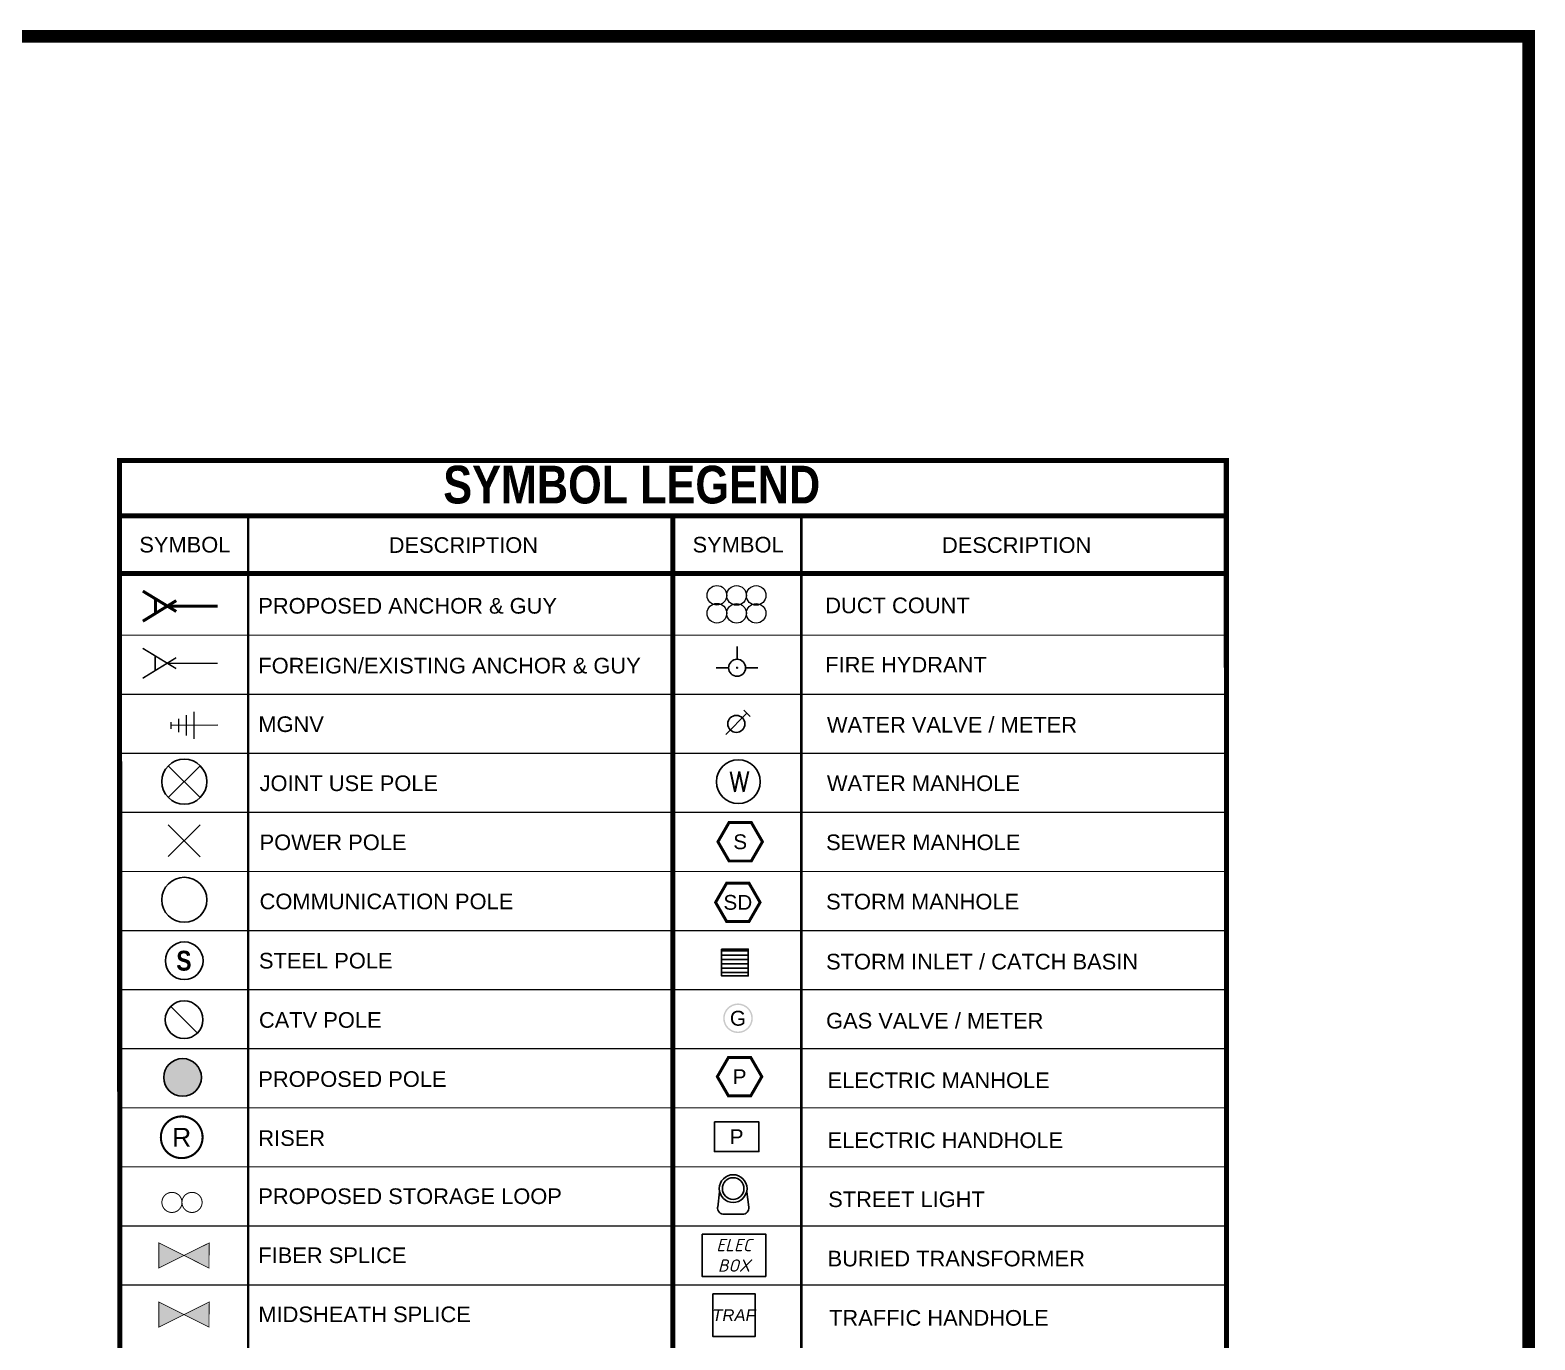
# Paper-space layout '2' of a CAD drawing. Extents: x 0.2 to 16.8, y 0.2 to 10.6.
# Drawn here: x 10.79 to 16.78, y 5.36 to 10.57 of the extents above; entities that cross this region are included whole.
import ezdxf
from ezdxf.enums import TextEntityAlignment as Align

# ---------------------------------------------------------------- set-up
doc = ezdxf.new("R2010")
doc.units = 0
doc.header["$MEASUREMENT"] = 0
doc.set_wipeout_variables(frame=1)
for name, color, linetype in [('A&G', 1, 'Continuous'), ('A&G_EXIST', 7, 'Continuous'), ('CATV_POLE', 7, 'Continuous'), ('FIBER_SPLICE', 1, 'Continuous'), ('JOINT USE POLE', 7, 'Continuous'), ('MIDSHEATH SPLICE', 6, 'Continuous'), ('NEW_POLE', 7, 'Continuous'), ('RISER', 7, 'Continuous'), ('STEEL_POLE', 7, 'Continuous'), ('T1 PAGE CALLOUTS', 7, 'Continuous')]:
    doc.layers.add(name, color=color, linetype=linetype)
for name, color, linetype, lineweight in [('Default', 7, 'Continuous', 25), ('MGNV', 7, 'Continuous', 18), ('UG Duct Count', 7, 'Continuous', 18)]:
    doc.layers.add(name, color=color, linetype=linetype, lineweight=lineweight)
doc.layers.add('NEW FIBER LOOP', color=7, linetype='Continuous', true_color=0x538135)
doc.styles.add('FTTH', font='micross.ttf')
doc.styles.add('LOOP', font='arial.ttf')
doc.styles.add('PDF Arial Italic', font='ariali.ttf')
doc.styles.add('PDF TechnicBold', font='techb___.ttf')
doc.styles.add('Simplex', font='simplex.shx')
doc.styles.get("Standard").update_dxf_attribs({"font": 'arial.ttf'})

# ---------------------------------------------------------------- blocks, each defined once
blk = doc.blocks.new('SLACK_LOOP_LEGEND')
at = {"color": 4}
blk.add_wipeout([(0, 0), (-0.01, 0.17), (-0.03, 0.35), (-0.07, 0.52), (-0.12, 0.68), (-0.19, 0.84), (-0.27, 1), (-0.36, 1.14), (-0.47, 1.28), (-0.58, 1.41), (-0.71, 1.52), (-0.85, 1.63), (-1, 1.72), (-1.15, 1.8), (-1.31, 1.87), (-1.48, 1.92), (-1.64, 1.96), (-1.82, 1.98), (-1.99, 1.99), (-2.16, 1.98), (-2.34, 1.96), (-2.51, 1.92), (-2.67, 1.87), (-2.83, 1.8), (-2.99, 1.72), (-3.13, 1.63), (-3.27, 1.52), (-3.4, 1.41), (-3.52, 1.28), (-3.62, 1.14), (-3.71, 1), (-3.79, 0.84), (-3.86, 0.68), (-3.91, 0.52), (-3.95, 0.35), (-3.97, 0.17), (-3.98, 0), (-3.97, -0.17), (-3.95, -0.35), (-3.91, -0.52), (-3.86, -0.68), (-3.79, -0.84), (-3.71, -1), (-3.62, -1.14), (-3.52, -1.28), (-3.4, -1.41), (-3.27, -1.52), (-3.13, -1.63), (-2.99, -1.72), (-2.83, -1.8), (-2.67, -1.87), (-2.51, -1.92), (-2.34, -1.96), (-2.16, -1.98), (-1.99, -1.99), (-1.82, -1.98), (-1.64, -1.96), (-1.48, -1.92), (-1.31, -1.87), (-1.15, -1.8), (-1, -1.72), (-0.85, -1.63), (-0.71, -1.52), (-0.58, -1.41), (-0.47, -1.28), (-0.36, -1.14), (-0.27, -1), (-0.19, -0.84), (-0.12, -0.68), (-0.07, -0.52), (-0.03, -0.35), (-0.01, -0.17)], dxfattribs=at).dxf.layer = 'NEW FIBER LOOP'
at = {"layer": 'NEW FIBER LOOP', "color": 4, "linetype": 'Continuous', "const_width": 0.199, "flags": 128}
blk.add_lwpolyline([(-3.99, 0, 1), (0.01, 0, 1)], format="xyb", close=True, dxfattribs=at)
at = {"color": 4}
blk.add_wipeout([(3.99, 0), (3.98, 0.17), (3.96, 0.35), (3.92, 0.52), (3.87, 0.68), (3.81, 0.84), (3.73, 1), (3.63, 1.14), (3.53, 1.28), (3.41, 1.41), (3.28, 1.52), (3.14, 1.63), (3, 1.72), (2.84, 1.8), (2.68, 1.87), (2.52, 1.92), (2.35, 1.96), (2.18, 1.98), (2, 1.99), (1.83, 1.98), (1.66, 1.96), (1.49, 1.92), (1.32, 1.87), (1.16, 1.8), (1.01, 1.72), (0.86, 1.63), (0.72, 1.52), (0.59, 1.41), (0.48, 1.28), (0.37, 1.14), (0.28, 1), (0.2, 0.84), (0.13, 0.68), (0.08, 0.52), (0.04, 0.35), (0.02, 0.17), (0.01, 0), (0.02, -0.17), (0.04, -0.35), (0.08, -0.52), (0.13, -0.68), (0.2, -0.84), (0.28, -1), (0.37, -1.14), (0.48, -1.28), (0.59, -1.41), (0.72, -1.52), (0.86, -1.63), (1.01, -1.72), (1.16, -1.8), (1.32, -1.87), (1.49, -1.92), (1.66, -1.96), (1.83, -1.98), (2, -1.99), (2.18, -1.98), (2.35, -1.96), (2.52, -1.92), (2.68, -1.87), (2.84, -1.8), (3, -1.72), (3.14, -1.63), (3.28, -1.52), (3.41, -1.41), (3.53, -1.28), (3.63, -1.14), (3.73, -1), (3.81, -0.84), (3.87, -0.68), (3.92, -0.52), (3.96, -0.35), (3.98, -0.17)], dxfattribs=at).dxf.layer = 'NEW FIBER LOOP'
at = {"layer": 'NEW FIBER LOOP', "color": 4, "linetype": 'Continuous', "const_width": 0.199, "flags": 128}
blk.add_lwpolyline([(0, 0, 1), (4, 0, 1)], format="xyb", close=True, dxfattribs=at)
at = {"layer": 'NEW FIBER LOOP', "color": 4, "style": 'LOOP', "flags": 5}
blk.add_attdef('SLACK', text='', height=3, dxfattribs=at).set_placement((0.5, 4.31), align=Align.MIDDLE_CENTER)
blk = doc.blocks.new('*U379')
at = {"layer": 'A&G', "color": 0, "linetype": 'ByBlock', "lineweight": -2, "const_width": 0.4}
for points in [[(5.49, -0.73), (9.92, 2)], [(0, 0), (6.65, 0)], [(5.49, 0.71), (9.92, -1.99)], [(8.26, -0.98), (8.26, 0.97)]]:
    blk.add_lwpolyline(points, dxfattribs=at)
blk = doc.blocks.new('*U380')
at = {"layer": 'A&G_EXIST', "const_width": 0.2}
for points in [[(5.5, -0.74), (9.94, 1.99)], [(0, 0), (6.67, 0)], [(5.5, 0.71), (9.94, -1.99)], [(8.28, -0.98), (8.28, 0.97)]]:
    blk.add_lwpolyline(points, dxfattribs=at)
blk = doc.blocks.new('MGNV')
at = {"layer": 'MGNV'}
for points in [[(0, 0), (3.73, 0.01)], [(1.9, -1.06), (1.9, 1.07)], [(2.5, -0.8), (2.5, 0.81)], [(3.11, -0.52), (3.11, 0.54)], [(3.73, -0.26), (3.73, 0.27)]]:
    blk.add_lwpolyline(points, dxfattribs=at)
blk = doc.blocks.new('*U25')
at = {"layer": 'JOINT USE POLE', "color": 7, "lineweight": 25}
for points in [[(-1.61, 1.6), (1.57, -1.56)], [(-1.6, -1.55), (1.58, 1.6)]]:
    blk.add_lwpolyline(points, dxfattribs=at)
blk.add_circle((-0.01, 0.03), 2.24, dxfattribs=at)
blk = doc.blocks.new('CATV_POLE')
at = {"layer": 'CATV_POLE'}
blk.add_lwpolyline([(-1.06, 1.06), (1.06, -1.06)], dxfattribs=at)
blk.add_circle((0, 0), 1.5, dxfattribs=at)
blk = doc.blocks.new('STEEL_POLE')
at = {"layer": 'T1 PAGE CALLOUTS'}
blk.add_circle((0, 0), 1.5, dxfattribs=at)
at = {"layer": 'T1 PAGE CALLOUTS', "insert": (-0.63, -0.81), "char_height": 1.58, "attachment_point": 7, "style": 'PDF TechnicBold'}
blk.add_mtext('S', dxfattribs=at)
blk = doc.blocks.new('PROP_POLE')
at = {"layer": 'NEW_POLE'}
h = blk.add_hatch(color=256, dxfattribs=at)
h.dxf.hatch_style = 1
edge = h.paths.add_edge_path()
edge.add_arc((0, 0), 1.5, 0, 360)
blk.add_circle((0, 0), 1.5, dxfattribs=at)
blk = doc.blocks.new('*U377')
at = {"layer": 'T1 PAGE CALLOUTS', "color": 7, "lineweight": 25}
for points in [[(-1.61, 1.6), (1.57, -1.56)], [(-1.6, -1.55), (1.58, 1.6)]]:
    blk.add_lwpolyline(points, dxfattribs=at)
blk = doc.blocks.new('*U378')
at = {"layer": 'T1 PAGE CALLOUTS', "color": 7, "lineweight": 25}
blk.add_circle((-0.01, 0.03), 2.24, dxfattribs=at)
blk = doc.blocks.new('RISER')
at = {"layer": 'RISER', "linetype": 'Continuous', "const_width": 0.55, "flags": 128}
blk.add_lwpolyline([(-5.53, 0, 1), (5.53, 0, 1)], format="xyb", close=True, dxfattribs=at)
at = {"layer": 'RISER', "color": 7, "flags": 4}
blk.add_attdef('RISER', text='', height=5, dxfattribs=at).set_placement((0, 0), align=Align.MIDDLE_CENTER)
blk = doc.blocks.new('FIBER_SPLICE')
at = {"layer": 'FIBER_SPLICE'}
h = blk.add_hatch(color=0, dxfattribs=at)
h.dxf.hatch_style = 1
h.paths.add_polyline_path([(4.98, -2.5), (0, 0), (5.02, 2.5)])
h.paths.add_polyline_path([(-5, -2.5), (0, 0), (-5, 2.5)])
at = {"layer": 'FIBER_SPLICE', "color": 18, "true_color": 0x000000, "const_width": 0.15}
for points in [[(-5, -2.5), (0, 0), (-5, 2.5)], [(4.98, -2.5), (0, 0), (5.02, 2.5)]]:
    blk.add_lwpolyline(points, close=True, dxfattribs=at)
blk = doc.blocks.new('*U26')
at = {"layer": 'UG Duct Count', "color": 0, "linetype": 'ByBlock', "lineweight": -2}
for centre in [(-3.9, 5.52), (0, 5.51), (3.9, 5.51), (-3.9, 1.96), (0, 1.95), (3.9, 1.95)]:
    blk.add_circle(centre, 1.95, dxfattribs=at)
blk = doc.blocks.new('PAGE 2 BLOCK')
at = {"layer": 'T1 PAGE CALLOUTS', "linetype": 'ByBlock', "lineweight": -2, "true_color": 0x72b85b, "transparency": 33554687}
h = blk.add_hatch(dxfattribs=at)
h.set_pattern_fill('ANSI31', color=93, scale=0.138002, angle=135)
h.set_pattern_definition([(179.999999997, (-50884.096294, -35428.95237), (-8e-13, -0.017250217535), [])])
h.paths.add_polyline_path([(13.65, 6.8111), (13.65, 6.9175), (13.5436, 6.9175), (13.5436, 6.8111)])
at = {"layer": 'T1 PAGE CALLOUTS', "linetype": 'ByBlock', "lineweight": -2, "transparency": 33554687}
h = blk.add_hatch(color=2, dxfattribs=at)
h.dxf.hatch_style = 1
h.paths.add_polyline_path([(13.55, 6.6426, 1), (13.6679, 6.6426, 1)])
h.paths.add_polyline_path([(13.662, 6.6426, -1), (13.5559, 6.6426, -1)], flags=16)
at = {"linetype": 'ByBlock', "lineweight": -2, "transparency": 33554687, "const_width": 0.02}
blk.add_lwpolyline([(13.3504, 8.642), (13.3504, 3.2312)], dxfattribs=at)
at = {"layer": 'T1 PAGE CALLOUTS', "color": 5, "linetype": 'Continuous'}
blk.add_line((13.6053, 8.0708), (13.6053, 8.1216), dxfattribs=at)
at = {"layer": 'T1 PAGE CALLOUTS', "color": 5, "linetype": 'ByBlock', "lineweight": -2, "transparency": 33554687}
for p, q in [((13.5223, 8.0369), (13.5715, 8.0369)), ((13.6392, 8.0369), (13.6883, 8.0369)), ((13.56, 7.7714), (13.6446, 7.8561)), ((13.6323, 7.8684), (13.6569, 7.8438))]:
    blk.add_line(p, q, dxfattribs=at)
at = {"layer": 'T1 PAGE CALLOUTS', "color": 0, "linetype": 'ByBlock', "lineweight": -2, "transparency": 33554687, "const_width": 0.02}
blk.add_lwpolyline([(11.1499, 8.862), (15.5509, 8.862), (15.5514, 3.2312), (11.1504, 3.2312)], close=True, dxfattribs=at)
at = {"layer": 'T1 PAGE CALLOUTS', "color": 0, "linetype": 'ByBlock', "lineweight": -2, "transparency": 33554687}
for points, const_width in [([(11.1499, 8.642), (15.5509, 8.642)], 0.02), ([(11.6608, 8.6383), (11.6608, 3.2312)], 0.01), ([(11.1499, 8.412), (15.5509, 8.412)], 0.02), ([(11.1508, 8.1666), (15.5511, 8.1666)], 0.005), ([(11.1508, 7.9315), (15.5511, 7.9315)], 0.005), ([(11.1508, 7.6965), (15.5511, 7.6965)], 0.005), ([(11.1508, 7.4615), (15.5511, 7.4615)], 0.005), ([(11.1508, 7.2265), (15.5511, 7.2265)], 0.005), ([(11.1508, 6.9915), (15.5511, 6.9915)], 0.005), ([(11.1508, 6.7565), (15.5511, 6.7565)], 0.005), ([(11.1508, 6.5214), (15.5511, 6.5214)], 0.005), ([(11.1508, 6.2864), (15.5511, 6.2864)], 0.005), ([(11.1508, 6.0514), (15.5511, 6.0514)], 0.005), ([(11.1508, 5.8164), (15.5511, 5.8164)], 0.005), ([(11.1508, 5.5814), (15.5511, 5.5814)], 0.005)]:
    blk.add_lwpolyline(points, dxfattribs=dict(at, const_width=const_width))
at = {"layer": 'T1 PAGE CALLOUTS', "linetype": 'ByBlock', "lineweight": -2, "transparency": 33554687, "const_width": 0.01}
blk.add_lwpolyline([(13.861, 8.6383), (13.861, 3.2312)], dxfattribs=at)
at = {"layer": 'T1 PAGE CALLOUTS', "color": 93, "linetype": 'ByBlock', "lineweight": -2, "true_color": 0x72b85b, "transparency": 33554687, "const_width": 0.0118, "flags": 128}
for points in [[(13.6619, 7.4215), (13.7062, 7.3448), (13.6619, 7.2682), (13.5735, 7.2682), (13.5292, 7.3448), (13.5735, 7.4215), (13.6619, 7.4215)], [(13.6525, 7.1804), (13.6968, 7.1037), (13.6525, 7.0271), (13.564, 7.0271), (13.5198, 7.1037), (13.564, 7.1804), (13.6525, 7.1804)]]:
    blk.add_lwpolyline(points, dxfattribs=at)
at = {"layer": 'T1 PAGE CALLOUTS', "color": 93, "linetype": 'ByBlock', "lineweight": -2, "true_color": 0x72b85b, "transparency": 33554687, "flags": 128}
blk.add_lwpolyline([(13.5436, 6.9175), (13.5436, 6.8111), (13.65, 6.8111), (13.65, 6.9175)], close=True, dxfattribs=at)
at = {"layer": 'T1 PAGE CALLOUTS', "linetype": 'ByBlock', "lineweight": -2, "transparency": 33554687, "const_width": 0.0118, "flags": 128}
blk.add_lwpolyline([(13.6595, 6.4868), (13.7037, 6.4102), (13.6595, 6.3336), (13.571, 6.3336), (13.5268, 6.4102), (13.571, 6.4868), (13.6595, 6.4868)], dxfattribs=at)
at = {"layer": 'T1 PAGE CALLOUTS', "color": 6, "linetype": 'ByBlock', "lineweight": -2, "transparency": 33554687}
blk.add_lwpolyline([(13.515, 6.2304), (13.6919, 6.2304), (13.6919, 6.1124), (13.515, 6.1124)], close=True, dxfattribs=at)
at = {"layer": 'T1 PAGE CALLOUTS', "color": 1, "linetype": 'ByBlock', "lineweight": -2, "transparency": 33554687}
blk.add_lwpolyline([(13.6442, 5.9526), (13.6518, 5.8916, -0.452507), (13.6266, 5.8627), (13.5535, 5.8627, -0.452507), (13.5278, 5.8915)], format="xyb", dxfattribs=at)
blk.add_lwpolyline([(13.536, 5.9526), (13.5284, 5.8916)], dxfattribs=at)
blk.add_lwpolyline([(13.4668, 5.7834), (13.7193, 5.7842), (13.7193, 5.6156), (13.4668, 5.6148)], close=True, dxfattribs=at)
at = {"layer": 'T1 PAGE CALLOUTS', "color": 181, "linetype": 'ByBlock', "lineweight": -2, "true_color": 0x9f7fff, "transparency": 33554687}
blk.add_lwpolyline([(13.5087, 5.5456), (13.6773, 5.5456), (13.6773, 5.377), (13.5087, 5.377)], close=True, dxfattribs=at)
at = {"layer": 'T1 PAGE CALLOUTS', "color": 5, "linetype": 'ByBlock', "lineweight": -2, "transparency": 33554687}
for centre, radius in [((13.6053, 8.0369), 0.0339), ((13.6053, 8.0369), 0.00169), ((13.6023, 7.8137), 0.0339), ((13.6105, 7.5836), 0.0871), ((13.6105, 7.5836), 0.0871)]:
    blk.add_circle(centre, radius, dxfattribs=at)
at = {"layer": 'T1 PAGE CALLOUTS', "color": 1, "linetype": 'ByBlock', "lineweight": -2, "transparency": 33554687}
for radius in [0.0552, 0.043]:
    blk.add_circle((13.5897, 5.9651), radius, dxfattribs=at)
at = {"layer": 'A&G', "xscale": 0.03, "yscale": 0.03, "zscale": 0.03, "rotation": 180}
for name, p in [('*U379', (11.5398, 8.2823)), ('*U380', (11.5398, 8.0549))]:
    blk.add_blockref(name, p, dxfattribs=at)
at = {"layer": 'CATV_POLE', "xscale": 0.05, "yscale": 0.05, "zscale": 0.05}
blk.add_blockref('CATV_POLE', (11.4062, 6.6369), dxfattribs=at)
at = {"layer": 'FIBER_SPLICE', "xscale": 0.02, "yscale": 0.02, "zscale": 0.02}
blk.add_blockref('FIBER_SPLICE', (11.4058, 5.6989), dxfattribs=at)
at = {"layer": 'JOINT USE POLE', "xscale": 0.04, "yscale": 0.04, "zscale": 0.04}
for name, p in [('*U25', (11.4075, 7.5827)), ('*U377', (11.4075, 7.3477)), ('*U378', (11.4075, 7.1127))]:
    blk.add_blockref(name, p, dxfattribs=at)
at = {"layer": 'MGNV', "xscale": 0.05, "yscale": 0.05, "zscale": 0.05, "rotation": 180}
blk.add_blockref('MGNV', (11.5398, 7.8081), dxfattribs=at)
at = {"layer": 'MIDSHEATH SPLICE', "xscale": 0.02, "yscale": 0.02, "zscale": 0.02}
blk.add_blockref('FIBER_SPLICE', (11.4058, 5.4638), dxfattribs=at)
at = {"layer": 'NEW_POLE', "xscale": 0.05, "yscale": 0.05, "zscale": 0.05}
blk.add_blockref('PROP_POLE', (11.4003, 6.4073), dxfattribs=at)
at = {"layer": 'RISER'}
ref = blk.add_blockref('RISER', (11.3968, 6.1691), dxfattribs=dict(at, xscale=0.015, yscale=0.015, zscale=0.015))
ref.add_attrib('RISER', 'R', dxfattribs={"color": 7, "height": 0.075}).set_placement((11.3968, 6.1691), align=Align.MIDDLE_CENTER)
at = {"layer": 'STEEL_POLE', "xscale": 0.05, "yscale": 0.05, "zscale": 0.05}
blk.add_blockref('STEEL_POLE', (11.4069, 6.8715), dxfattribs=at)
at = {"layer": 'UG Duct Count', "xscale": 0.02, "yscale": 0.02, "zscale": 0.02}
blk.add_blockref('*U26', (13.6032, 8.2147), dxfattribs=at)
at = {"linetype": 'ByBlock', "lineweight": -2, "transparency": 33554687, "insert": (12.4371, 8.6886), "char_height": 0.150004, "attachment_point": 7, "style": 'PDF TechnicBold'}
blk.add_mtext('SYMBOL LEGEND', dxfattribs=at)
at = {"linetype": 'ByBlock', "lineweight": -2, "transparency": 33554687, "attachment_point": 7}
for s, insert, char_height in [('SYMBOL', (11.2283, 8.4948), 0.0622), ('SYMBOL', (13.4284, 8.4948), 0.0622), ('DESCRIPTION', (14.4202, 8.4932), 0.062204)]:
    blk.add_mtext(s, dxfattribs=dict(at, insert=insert, char_height=char_height))
at = {"layer": 'T1 PAGE CALLOUTS', "color": 93, "linetype": 'ByBlock', "lineweight": -2, "true_color": 0x72b85b, "transparency": 33554687, "style": 'FTTH'}
for s, height, p in [('S', 0.059, (13.6177, 7.3448)), ('SD', 0.05898, (13.6083, 7.1037))]:
    blk.add_text(s, height=height, dxfattribs=at).set_placement(p, align=Align.MIDDLE_CENTER)
at = {"layer": 'T1 PAGE CALLOUTS', "color": 2, "linetype": 'ByBlock', "lineweight": -2, "transparency": 33554687, "style": 'FTTH'}
blk.add_text('G', height=0.059, dxfattribs=at).set_placement((13.6089, 6.6426), align=Align.MIDDLE_CENTER)
at = {"layer": 'T1 PAGE CALLOUTS', "linetype": 'ByBlock', "lineweight": -2, "transparency": 33554687, "style": 'FTTH'}
blk.add_text('P', height=0.059, dxfattribs=at).set_placement((13.6153, 6.4102), align=Align.MIDDLE_CENTER)
at = {"layer": 'T1 PAGE CALLOUTS', "color": 6, "linetype": 'ByBlock', "lineweight": -2, "transparency": 33554687, "style": 'FTTH'}
blk.add_text('P', height=0.059, dxfattribs=at).set_placement((13.6035, 6.1714), align=Align.MIDDLE_CENTER)
at = {"layer": 'T1 PAGE CALLOUTS', "color": 0, "linetype": 'ByBlock', "lineweight": -2, "transparency": 33554687, "attachment_point": 7}
for s, insert, char_height in [('DESCRIPTION', (12.22, 8.4932), 0.062204), ('PROPOSED ANCHOR & GUY', (11.7015, 8.2515), 0.062204), ('FOREIGN/EXISTING ANCHOR & GUY', (11.7015, 8.0135), 0.062204), ('MGNV', (11.7015, 7.7806), 0.0622), ('JOINT USE POLE', (11.7065, 7.5456), 0.062204), ('POWER POLE', (11.7065, 7.3106), 0.0622), ('COMMUNICATION POLE', (11.7065, 7.0755), 0.062204), ('STEEL POLE', (11.704, 6.8397), 0.0622), ('CATV POLE', (11.704, 6.6038), 0.0622), ('PROPOSED POLE', (11.7015, 6.3688), 0.062204), ('RISER', (11.7015, 6.1338), 0.0622), ('PROPOSED STORAGE LOOP', (11.7015, 5.9027), 0.062204), ('FIBER SPLICE', (11.7015, 5.6677), 0.062204), ('MIDSHEATH SPLICE', (11.7015, 5.4327), 0.062204)]:
    blk.add_mtext(s, dxfattribs=dict(at, insert=insert, char_height=char_height))
at = {"layer": 'T1 PAGE CALLOUTS', "linetype": 'ByBlock', "lineweight": -2, "transparency": 33554687, "attachment_point": 7}
for s, insert, char_height in [('DUCT COUNT', (13.956, 8.2532), 0.0622), ('FIRE HYDRANT', (13.956, 8.0182), 0.062204), ('WATER VALVE / METER', (13.9626, 7.7785), 0.062204), ('WATER MANHOLE', (13.9626, 7.5456), 0.062204), ('SEWER MANHOLE', (13.9593, 7.3106), 0.062204), ('STORM MANHOLE', (13.9593, 7.0747), 0.062204), ('STORM INLET / CATCH BASIN', (13.9593, 6.8359), 0.062204), ('GAS VALVE / METER', (13.9593, 6.6009), 0.062204), ('ELECTRIC MANHOLE', (13.9652, 6.3638), 0.062204), ('ELECTRIC HANDHOLE', (13.9652, 6.1255), 0.062204), ('STREET LIGHT', (13.9677, 5.8905), 0.062204), ('BURIED TRANSFORMER', (13.9652, 5.6546), 0.062204), ('TRAFFIC HANDHOLE', (13.971, 5.4187), 0.062204)]:
    blk.add_mtext(s, dxfattribs=dict(at, insert=insert, char_height=char_height))
at = {"layer": 'T1 PAGE CALLOUTS', "color": 5, "linetype": 'ByBlock', "lineweight": -2, "transparency": 33554687, "insert": (13.5726, 7.5432), "char_height": 0.0808, "attachment_point": 7, "style": 'Simplex'}
blk.add_mtext('W', dxfattribs=at)
at = {"layer": 'T1 PAGE CALLOUTS', "color": 1, "linetype": 'ByBlock', "lineweight": -2, "transparency": 33554687, "insert": (13.593, 5.6995), "char_height": 0.048863, "attachment_point": 5}
blk.add_mtext('{\\fISOCPEUR|b0|i1|c0|p34;ELEC\\PBOX}', dxfattribs=at)
at = {"layer": 'T1 PAGE CALLOUTS', "color": 181, "linetype": 'ByBlock', "lineweight": -2, "true_color": 0x9f7fff, "transparency": 33554687, "insert": (13.593, 5.4613), "char_height": 0.04738, "attachment_point": 5, "style": 'PDF Arial Italic'}
blk.add_mtext('TRAF', dxfattribs=at)
at = {"layer": 'NEW FIBER LOOP', "xscale": 0.02, "yscale": 0.02, "zscale": 0.02}
blk.add_blockref('SLACK_LOOP_LEGEND', (11.3978, 5.91), dxfattribs=at)

psp = doc.layouts.new('2')

# ---------------------------------------------------------------- linework, layer by layer
at = {"color": 0, "linetype": 'Continuous', "const_width": 0.05}
psp.add_lwpolyline([(14.7522, 10.549), (0.2511, 10.549), (0.2511, 0.2459), (16.753, 0.2459), (16.753, 10.549), (16.3556, 10.549), (15.1496, 10.549)], close=True, dxfattribs=at)

# ---------------------------------------------------------------- next in the draw order: block references
at = {"layer": 'Default'}
psp.add_blockref('PAGE 2 BLOCK', (0, 0), dxfattribs=at)

doc.saveas('drawing.dxf')
